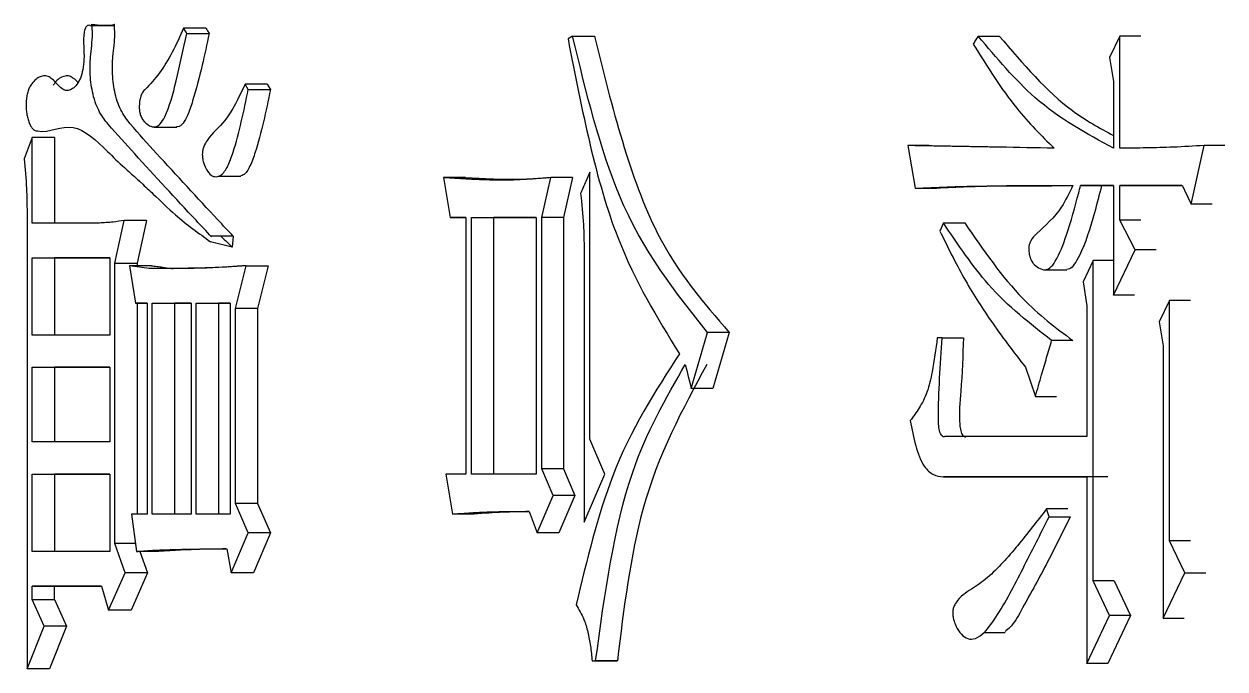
# Model space of a CAD drawing. Header units: millimetres. Extents: x 2063 to 4500, y 825 to 2548.
# Drawn here: x 3144.861 to 3149.724, y 1518.697 to 1521.31 of the extents above; entities that cross this region are included whole.
import ezdxf

# ---------------------------------------------------------------- set-up
doc = ezdxf.new("R2010")
doc.units = ezdxf.units.MM

msp = doc.modelspace()

# ---------------------------------------------------------------- linework, layer by layer
at = {"color": 7, "linetype": 'Continuous', "lineweight": 25}
for p, q in [((3145.1284, 1521.304), (3145.219, 1521.304)), ((3145.5972, 1521.2931), (3145.5071, 1521.2931)), ((3145.5199, 1521.2715), (3145.6099, 1521.2715)), ((3147.0823, 1521.2608), (3147.0637, 1521.25)), ((3147.0823, 1521.2608), (3147.1703, 1521.2608)), ((3148.7242, 1521.2609), (3148.8101, 1521.2609)), ((3149.298, 1521.2608), (3149.257, 1521.1743)), ((3149.298, 1520.8065), (3149.298, 1521.2608)), ((3149.3831, 1521.2608), (3149.298, 1521.2608)), ((3149.257, 1521.1743), (3149.2724, 1521.0769)), ((3145.8457, 1521.066), (3145.756, 1521.066)), ((3145.7689, 1521.0444), (3145.756, 1521.066)), ((3145.8457, 1521.066), (3145.8586, 1521.0444)), ((3149.2724, 1521.0769), (3149.2723, 1520.8066)), ((3144.8934, 1520.8497), (3144.8606, 1520.7631)), ((3144.8933, 1520.5035), (3144.8934, 1520.8497)), ((3144.9842, 1520.8497), (3144.9842, 1520.5035)), ((3145.388, 1520.8923), (3145.4791, 1520.8923)), ((3148.4399, 1520.8173), (3148.4696, 1520.6442)), ((3148.5261, 1520.8173), (3148.4399, 1520.8173)), ((3149.5874, 1520.5793), (3149.6395, 1520.8173)), ((3149.7241, 1520.8173), (3149.6395, 1520.8173)), ((3147.1521, 1519.6274), (3147.1522, 1520.7091)), ((3145.6495, 1520.6929), (3145.7393, 1520.6929)), ((3146.5593, 1520.6874), (3146.5865, 1520.5252)), ((3146.648, 1520.6874), (3146.5593, 1520.6874)), ((3146.648, 1520.6874), (3146.757, 1520.682)), ((3146.9571, 1520.5252), (3146.9941, 1520.6875)), ((3147.0822, 1520.6875), (3146.9941, 1520.6875)), ((3147.0822, 1520.6875), (3147.0453, 1520.5252)), ((3149.1393, 1520.655), (3149.2723, 1520.655)), ((3149.2246, 1520.655), (3149.1393, 1520.655)), ((3149.2723, 1520.655), (3149.2246, 1520.655)), ((3149.2723, 1520.655), (3149.2723, 1520.2115)), ((3149.298, 1520.655), (3149.5511, 1520.655)), ((3149.298, 1520.5144), (3149.298, 1520.655)), ((3149.3831, 1520.655), (3149.298, 1520.655)), ((3149.5511, 1520.655), (3149.3831, 1520.655)), ((3148.4696, 1520.6442), (3148.5558, 1520.6442)), ((3149.6721, 1520.5793), (3149.5874, 1520.5793)), ((3144.8729, 1520.5468), (3144.8729, 1518.697)), ((3145.2285, 1520.3413), (3145.2662, 1520.5143)), ((3145.3566, 1520.5143), (3145.2662, 1520.5143)), ((3145.3566, 1520.5143), (3145.3189, 1520.3413)), ((3146.5865, 1520.5252), (3146.65, 1520.5252)), ((3146.65, 1520.5252), (3146.5865, 1520.5252)), ((3146.65, 1520.5252), (3146.65, 1519.4867)), ((3146.6727, 1519.4867), (3146.6728, 1520.5252)), ((3146.6728, 1520.5252), (3146.934, 1520.5252)), ((3146.6728, 1520.5252), (3146.7613, 1520.5252)), ((3146.934, 1520.5252), (3146.7613, 1520.5252)), ((3146.7613, 1520.5252), (3146.7613, 1519.4867)), ((3146.934, 1520.5252), (3146.934, 1519.4867)), ((3146.9571, 1519.5084), (3146.9571, 1520.5252)), ((3147.0453, 1520.5252), (3146.9571, 1520.5252)), ((3147.0453, 1520.5252), (3147.0453, 1519.5084)), ((3149.3598, 1520.3954), (3149.298, 1520.5144)), ((3149.3831, 1520.5144), (3149.298, 1520.5144)), ((3148.5841, 1520.5036), (3148.5691, 1520.4711)), ((3148.5841, 1520.5036), (3148.6701, 1520.5036)), ((3145.7038, 1520.4062), (3145.616, 1520.4278)), ((3145.7081, 1520.4495), (3145.7038, 1520.4062)), ((3144.8933, 1520.3629), (3145.2076, 1520.3629)), ((3144.8933, 1520.0492), (3144.8933, 1520.3629)), ((3144.8933, 1520.3629), (3144.9842, 1520.3629)), ((3145.2076, 1520.3629), (3144.9842, 1520.3629)), ((3144.9842, 1520.3629), (3144.9842, 1520.0492)), ((3145.2076, 1520.3629), (3145.2076, 1520.0492)), ((3147.1288, 1520.3954), (3147.1288, 1519.292)), ((3149.2723, 1520.2115), (3149.3598, 1520.3954)), ((3149.4448, 1520.3954), (3149.3598, 1520.3954)), ((3145.2285, 1520.3413), (3145.3189, 1520.3413)), ((3145.2285, 1519.2054), (3145.2285, 1520.3413)), ((3145.2872, 1520.3304), (3145.3124, 1520.179)), ((3145.3672, 1520.3196), (3145.2872, 1520.3304)), ((3145.3775, 1520.3304), (3145.2872, 1520.3304)), ((3145.3189, 1520.3413), (3145.3189, 1520.3304)), ((3145.4574, 1520.3196), (3145.3672, 1520.3196)), ((3145.4574, 1520.3196), (3145.4653, 1520.3196)), ((3145.7171, 1520.1574), (3145.7603, 1520.3305)), ((3145.7603, 1520.3305), (3145.85, 1520.3305)), ((3145.85, 1520.3305), (3145.8068, 1520.1574)), ((3149.1903, 1520.3522), (3149.1495, 1520.2656)), ((3149.1903, 1519.0541), (3149.1903, 1520.3522)), ((3149.2723, 1520.3522), (3149.1903, 1520.3522)), ((3148.9971, 1520.314), (3149.0831, 1520.314)), ((3149.1495, 1520.2656), (3149.1648, 1520.1683)), ((3145.3124, 1520.179), (3145.3588, 1520.179)), ((3145.3588, 1520.179), (3145.3124, 1520.179)), ((3145.3189, 1520.179), (3145.3189, 1519.3244)), ((3145.3588, 1520.179), (3145.3587, 1519.3244)), ((3145.3798, 1519.3244), (3145.3799, 1520.179)), ((3145.3799, 1520.179), (3145.5369, 1520.179)), ((3145.3799, 1520.179), (3145.4701, 1520.179)), ((3145.5369, 1520.179), (3145.4701, 1520.179)), ((3145.4701, 1520.179), (3145.4701, 1519.3244)), ((3145.5369, 1520.179), (3145.5369, 1519.3244)), ((3145.5583, 1520.179), (3145.6955, 1520.179)), ((3145.5583, 1519.3244), (3145.5583, 1520.179)), ((3145.5583, 1520.179), (3145.6482, 1520.179)), ((3145.6955, 1520.179), (3145.6482, 1520.179)), ((3145.6482, 1520.179), (3145.6482, 1519.3244)), ((3145.6955, 1520.179), (3145.6955, 1519.3244)), ((3149.3575, 1520.2115), (3149.2723, 1520.2115)), ((3149.4992, 1520.1899), (3149.4578, 1520.1034)), ((3149.584, 1520.1899), (3149.4992, 1520.1899)), ((3145.7171, 1519.3677), (3145.7171, 1520.1574)), ((3145.8068, 1520.1574), (3145.7171, 1520.1574)), ((3145.8068, 1520.1574), (3145.8068, 1519.3677)), ((3149.1648, 1520.1683), (3149.1648, 1519.6382)), ((3149.4578, 1520.1034), (3149.4733, 1520.006)), ((3145.2076, 1520.0492), (3144.8933, 1520.0492)), ((3147.5623, 1519.8329), (3147.629, 1520.0601)), ((3147.7163, 1520.0601), (3147.6497, 1519.8329)), ((3148.5791, 1520.0384), (3148.5592, 1520.0384)), ((3148.5791, 1520.0384), (3148.6651, 1520.0384)), ((3149.1076, 1520.0277), (3149.0221, 1520.0277)), ((3144.8933, 1519.9194), (3145.2076, 1519.9194)), ((3144.8933, 1519.6165), (3144.8933, 1519.9194)), ((3144.8933, 1519.9194), (3144.9842, 1519.9194)), ((3145.2076, 1519.9194), (3144.9842, 1519.9194)), ((3144.9842, 1519.9194), (3144.9842, 1519.6165)), ((3145.2076, 1519.9194), (3145.2076, 1519.6165)), ((3148.9156, 1519.9195), (3148.9561, 1519.8005)), ((3147.6496, 1519.8329), (3147.5623, 1519.8329)), ((3148.9561, 1519.8005), (3149.0417, 1519.8005)), ((3148.6751, 1519.6382), (3148.589, 1519.6382)), ((3149.1648, 1519.6382), (3148.5891, 1519.6382)), ((3145.2076, 1519.6165), (3144.8933, 1519.6165)), ((3147.2129, 1519.4867), (3147.1521, 1519.6274)), ((3147.0034, 1519.4002), (3146.9571, 1519.5084)), ((3147.0453, 1519.5084), (3146.9571, 1519.5084)), ((3147.0453, 1519.5084), (3147.0915, 1519.4002)), ((3144.8933, 1519.4867), (3145.2076, 1519.4867)), ((3144.8933, 1519.173), (3144.8933, 1519.4867)), ((3144.8933, 1519.4867), (3144.9842, 1519.4867)), ((3145.2076, 1519.4867), (3144.9842, 1519.4867)), ((3144.9842, 1519.4867), (3144.9842, 1519.173)), ((3145.2076, 1519.4867), (3145.2076, 1519.173)), ((3146.5683, 1519.4867), (3146.5955, 1519.3245)), ((3146.65, 1519.4867), (3146.5683, 1519.4867)), ((3146.934, 1519.4867), (3146.6727, 1519.4867)), ((3147.1288, 1519.292), (3147.2129, 1519.4867)), ((3148.5841, 1519.4759), (3149.1648, 1519.476)), ((3148.6701, 1519.4759), (3148.5841, 1519.4759)), ((3149.2501, 1519.476), (3148.6701, 1519.4759)), ((3149.1648, 1519.476), (3149.1648, 1518.7187)), ((3146.9386, 1519.2487), (3147.0034, 1519.4002)), ((3147.0915, 1519.4002), (3147.0034, 1519.4002)), ((3147.0915, 1519.4002), (3147.0268, 1519.2487)), ((3145.7689, 1519.2487), (3145.7171, 1519.3677)), ((3145.8068, 1519.3677), (3145.7171, 1519.3677)), ((3145.8068, 1519.3677), (3145.8586, 1519.2487)), ((3149.0872, 1519.3462), (3149.0017, 1519.3462)), ((3145.2956, 1519.3244), (3145.3166, 1519.173)), ((3145.3587, 1519.3244), (3145.2956, 1519.3244)), ((3145.5369, 1519.3244), (3145.3798, 1519.3244)), ((3145.6955, 1519.3244), (3145.5583, 1519.3244)), ((3146.6841, 1519.3245), (3146.5955, 1519.3245)), ((3146.9063, 1519.3353), (3146.9386, 1519.2487)), ((3149.0119, 1519.3138), (3149.0974, 1519.3138)), ((3145.6998, 1519.0865), (3145.7689, 1519.2487)), ((3145.8586, 1519.2487), (3145.7689, 1519.2487)), ((3145.8586, 1519.2487), (3145.7896, 1519.0865)), ((3147.0268, 1519.2487), (3146.9386, 1519.2487)), ((3145.2704, 1519.0865), (3145.2285, 1519.2054)), ((3145.3121, 1519.2054), (3145.2285, 1519.2054)), ((3149.5615, 1519.0865), (3149.4992, 1519.2163)), ((3149.584, 1519.2163), (3149.4992, 1519.2163)), ((3145.2076, 1519.173), (3144.8933, 1519.173)), ((3145.4069, 1519.173), (3145.3166, 1519.173)), ((3145.3303, 1519.173), (3145.3608, 1519.0865)), ((3145.6826, 1519.1838), (3145.6998, 1519.0865)), ((3145.2034, 1518.935), (3145.2704, 1519.0865)), ((3145.3608, 1519.0865), (3145.2704, 1519.0865)), ((3145.3608, 1519.0865), (3145.2939, 1518.935)), ((3145.7896, 1519.0865), (3145.6998, 1519.0865)), ((3149.2569, 1518.9135), (3149.1903, 1519.0541)), ((3149.2756, 1519.0541), (3149.1903, 1519.0541)), ((3149.2756, 1519.0541), (3149.3421, 1518.9135)), ((3149.4733, 1518.9026), (3149.5615, 1519.0865)), ((3149.5615, 1519.0865), (3149.6462, 1519.0865)), ((3144.8933, 1518.9783), (3144.8933, 1519.0324)), ((3144.9842, 1519.0324), (3144.8933, 1519.0324)), ((3144.9842, 1518.9783), (3144.9842, 1519.0324)), ((3145.1742, 1519.0324), (3145.2034, 1518.935)), ((3144.9425, 1518.8701), (3144.8933, 1518.9783)), ((3144.8933, 1518.9783), (3144.9842, 1518.9783)), ((3144.9842, 1518.9783), (3145.0333, 1518.8701)), ((3145.2939, 1518.935), (3145.2034, 1518.935)), ((3149.1648, 1518.7187), (3149.2569, 1518.9135)), ((3149.3421, 1518.9135), (3149.2501, 1518.7187)), ((3149.3421, 1518.9135), (3149.2569, 1518.9135)), ((3144.8729, 1518.697), (3144.9425, 1518.8701)), ((3145.0333, 1518.8701), (3144.9425, 1518.8701)), ((3145.0333, 1518.8701), (3144.9637, 1518.697)), ((3149.4733, 1518.9026), (3149.5582, 1518.9026)), ((3148.7479, 1518.8443), (3148.8343, 1518.8443)), ((3147.1615, 1518.7295), (3147.1755, 1518.7295)), ((3147.1615, 1518.7295), (3147.2494, 1518.7295)), ((3147.2634, 1518.7295), (3147.1755, 1518.7295)), ((3149.2501, 1518.7187), (3149.1648, 1518.7187)), ((3144.9637, 1518.697), (3144.8729, 1518.697))]:
    msp.add_line(p, q, dxfattribs=at)
at = {"color": 7, "linetype": 'Continuous', "lineweight": 25, "flags": 128}
for points in [[(3145.5199, 1521.2715), (3145.5167, 1521.277), (3145.5119, 1521.2851), (3145.5071, 1521.2931)], [(3145.5972, 1521.2931), (3145.6004, 1521.2876), (3145.6037, 1521.2821), (3145.6099, 1521.2715)], [(3145.7689, 1521.0444), (3145.8022, 1521.0444), (3145.8304, 1521.0444), (3145.8586, 1521.0444)], [(3144.9842, 1520.8497), (3144.9615, 1520.8497), (3144.9388, 1520.8497), (3144.9161, 1520.8497), (3144.8934, 1520.8497)], [(3145.7081, 1520.4495), (3145.6677, 1520.4495), (3145.6429, 1520.4495), (3145.6182, 1520.4495)], [(3149.4992, 1519.2163), (3149.4992, 1519.6863), (3149.4992, 1520.1899)], [(3149.4733, 1520.006), (3149.4733, 1519.536), (3149.4733, 1518.9026)], [(3147.5385, 1519.9303), (3147.5444, 1519.9059), (3147.5504, 1519.8816), (3147.5563, 1519.8572), (3147.5623, 1519.8329)], [(3149.0119, 1519.3138), (3149.0068, 1519.33), (3149.0017, 1519.3462)], [(3147.2494, 1518.7295), (3147.2572, 1518.7295), (3147.2634, 1518.7295)]]:
    msp.add_lwpolyline(points, dxfattribs=at)
at = {"color": 7, "linetype": 'Continuous', "lineweight": 25}
for points, knots in [([(3145.1284, 1521.304), (3145.1255, 1521.3046), (3145.1196, 1521.3057), (3145.1126, 1521.2989), (3145.108, 1521.2907), (3145.1043, 1521.2795), (3145.1012, 1521.2552), (3145.1023, 1521.2247), (3145.1033, 1521.1968), (3145.104, 1521.1684), (3145.1016, 1521.1345), (3145.0925, 1521.0973), (3145.0789, 1521.0684), (3145.0623, 1521.0497), (3145.0443, 1521.0398), (3145.0199, 1521.0394), (3144.992, 1521.0691), (3144.9583, 1521.1039), (3144.9211, 1521.0977), (3144.8947, 1521.0751), (3144.8803, 1521.0474), (3144.8744, 1521.03), (3144.8706, 1521.0104), (3144.869, 1520.9893), (3144.8692, 1520.9676), (3144.8714, 1520.9465), (3144.8757, 1520.9267), (3144.8815, 1520.9091), (3144.8885, 1520.8945), (3144.8993, 1520.88), (3144.957, 1520.8636), (3145.0601, 1520.9287), (3145.177, 1520.814), (3145.2595, 1520.7343), (3145.3027, 1520.696), (3145.3256, 1520.6752), (3145.3491, 1520.6536), (3145.3976, 1520.6081), (3145.489, 1520.5184), (3145.5681, 1520.462), (3145.616, 1520.4278)], [0, 0, 0, 0, 0.0074279, 0.0151088, 0.018668, 0.0222618, 0.0303146, 0.0455372, 0.055335, 0.060934, 0.0765041, 0.0919131, 0.1068343, 0.1230066, 0.1386606, 0.1541664, 0.1852101, 0.2165399, 0.2480608, 0.27952, 0.2881035, 0.2959962, 0.3035999, 0.3113608, 0.3192842, 0.3270087, 0.3349183, 0.3433715, 0.3513163, 0.3590478, 0.3751738, 0.500216, 0.6249565, 0.6874438, 0.7294723, 0.7423687, 0.7498533, 0.7933768, 0.8747081, 1, 1, 1, 1]), ([(3145.6199, 1520.4477), (3145.599, 1520.4699), (3145.4944, 1520.5813), (3145.3545, 1520.733), (3145.2248, 1520.8752), (3145.1654, 1520.948), (3145.1386, 1521.0182), (3145.1268, 1521.1), (3145.129, 1521.1842), (3145.1395, 1521.2509), (3145.1368, 1521.2959), (3145.1359, 1521.3095)], [0, 0, 0, 0, 0.102062, 0.510275, 0.689515, 0.750609, 0.812535, 0.866745, 0.912849, 0.973626, 1, 1, 1, 1]), ([(3145.1359, 1521.3095), (3145.1512, 1521.3075), (3145.1779, 1521.304), (3145.2074, 1521.3038), (3145.2222, 1521.3057), (3145.2257, 1521.3075), (3145.2264, 1521.3085), (3145.2265, 1521.3091), (3145.2265, 1521.3094), (3145.2265, 1521.3095)], [0, 0, 0, 0, 0.4936042, 0.8618762, 0.9556623, 0.9820838, 0.9915388, 0.9957956, 1, 1, 1, 1]), ([(3145.219, 1521.304), (3145.2206, 1521.304), (3145.2231, 1521.304), (3145.2257, 1521.304), (3145.2263, 1521.304), (3145.2263, 1521.304), (3145.2263, 1521.304), (3145.2214, 1521.304), (3145.2028, 1521.304), (3145.1821, 1521.304), (3145.1659, 1521.304), (3145.1582, 1521.304)], [0, 0, 0, 0, 0.130494, 0.199379, 0.207103, 0.209603, 0.211282, 0.211887, 0.478621, 0.750544, 1, 1, 1, 1]), ([(3145.7081, 1520.4495), (3145.6872, 1520.4718), (3145.5826, 1520.5833), (3145.4432, 1520.7357), (3145.3136, 1520.8764), (3145.2548, 1520.95), (3145.2286, 1521.0207), (3145.2172, 1521.1024), (3145.2198, 1521.1855), (3145.23, 1521.2515), (3145.2273, 1521.2958), (3145.2265, 1521.3095)], [0, 0, 0, 0, 0.1024351, 0.5121529, 0.6908177, 0.7518366, 0.8136757, 0.8676501, 0.91383, 0.9734792, 1, 1, 1, 1]), ([(3145.5071, 1521.2931), (3145.4921, 1521.2596), (3145.4464, 1521.1582), (3145.3875, 1521.0788), (3145.3414, 1521.035), (3145.3331, 1521.0177), (3145.3284, 1520.9964), (3145.3268, 1520.9745), (3145.3283, 1520.9544), (3145.3329, 1520.9367), (3145.3459, 1520.9135), (3145.3661, 1520.897), (3145.391, 1520.8892), (3145.413, 1520.9028), (3145.4462, 1520.9588), (3145.4804, 1521.0894), (3145.506, 1521.2071), (3145.5199, 1521.2715)], [0, 0, 0, 0, 0.118686, 0.359193, 0.382947, 0.402076, 0.42122, 0.441112, 0.455767, 0.470498, 0.490907, 0.5484, 0.590659, 0.633123, 0.67426, 0.821854, 1, 1, 1, 1]), ([(3145.6099, 1521.2715), (3145.6009, 1521.228), (3145.5813, 1521.1336), (3145.5517, 1521.0235), (3145.5262, 1520.9425), (3145.5054, 1520.906), (3145.489, 1520.8914), (3145.4801, 1520.8934), (3145.4788, 1520.8936)], [0, 0, 0, 0, 0.286852, 0.622404, 0.772133, 0.876755, 0.981673, 1, 1, 1, 1]), ([(3147.0637, 1521.25), (3147.1196, 1520.9623), (3147.2182, 1520.4554), (3147.4252, 1520.1191), (3147.5147, 1519.9736)], [0, 0, 0, 0, 0.567325, 1, 1, 1, 1]), ([(3147.629, 1520.0601), (3147.4984, 1520.2239), (3147.2606, 1520.5222), (3147.1377, 1521.0314), (3147.0823, 1521.2608)], [0, 0, 0, 0, 0.549466, 1, 1, 1, 1]), ([(3147.1703, 1521.2608), (3147.2428, 1520.9704), (3147.3701, 1520.4605), (3147.6121, 1520.1806), (3147.7163, 1520.0601)], [0, 0, 0, 0, 0.5693609, 1, 1, 1, 1]), ([(3148.7242, 1521.2608), (3148.7209, 1521.2554), (3148.7142, 1521.2446), (3148.7075, 1521.2338), (3148.7041, 1521.2284)], [0, 0, 0, 0, 0.5, 1, 1, 1, 1]), ([(3149.2723, 1520.8066), (3149.1638, 1520.865), (3148.969, 1520.9701), (3148.7994, 1521.1716), (3148.7242, 1521.2609)], [0, 0, 0, 0, 0.5569278, 1, 1, 1, 1]), ([(3148.8101, 1521.2609), (3148.9059, 1521.1483), (3149.051, 1520.978), (3149.2163, 1520.8885), (3149.2723, 1520.8581)], [0, 0, 0, 0, 0.660602, 1, 1, 1, 1]), ([(3148.7041, 1521.2284), (3148.7613, 1521.137), (3148.8629, 1520.9746), (3148.9807, 1520.8576), (3149.0323, 1520.8065)], [0, 0, 0, 0, 0.562943, 1, 1, 1, 1]), ([(3145.0797, 1521.0728), (3145.0779, 1521.0746), (3145.0652, 1521.087), (3145.0397, 1521.1059), (3145.0091, 1521.0938), (3144.9884, 1521.0774), (3144.9811, 1521.064), (3144.9788, 1521.0599)], [0, 0, 0, 0, 0.056784, 0.388506, 0.737485, 0.920114, 1, 1, 1, 1]), ([(3145.756, 1521.066), (3145.7301, 1521.011), (3145.6843, 1520.9136), (3145.619, 1520.8669), (3145.5903, 1520.8192), (3145.5842, 1520.7988), (3145.582, 1520.7808), (3145.5841, 1520.7616), (3145.5901, 1520.7402), (3145.601, 1520.7158), (3145.6178, 1520.6949), (3145.6385, 1520.6888), (3145.6628, 1520.6964), (3145.6874, 1520.7325), (3145.7277, 1520.846), (3145.7507, 1520.9565), (3145.7689, 1521.0444)], [0, 0, 0, 0, 0.207454, 0.367231, 0.400729, 0.416588, 0.431291, 0.448091, 0.466661, 0.497247, 0.538505, 0.578637, 0.620092, 0.68235, 0.74713, 1, 1, 1, 1]), ([(3145.8586, 1521.0444), (3145.8404, 1520.956), (3145.8175, 1520.8451), (3145.7772, 1520.7333), (3145.7558, 1520.6987), (3145.7419, 1520.6953), (3145.7384, 1520.6944)], [0, 0, 0, 0, 0.631295, 0.792978, 0.948304, 1, 1, 1, 1]), ([(3149.0323, 1520.8065), (3148.9584, 1520.8079), (3148.88, 1520.8093), (3148.7975, 1520.8108), (3148.7792, 1520.8112), (3148.7609, 1520.8115), (3148.7426, 1520.8118), (3148.7243, 1520.8122), (3148.706, 1520.8125), (3148.6878, 1520.8128), (3148.6696, 1520.8132), (3148.6513, 1520.8135), (3148.6331, 1520.8138), (3148.6149, 1520.8141), (3148.5968, 1520.8145), (3148.5741, 1520.8149), (3148.5559, 1520.8152), (3148.5378, 1520.8155), (3148.5197, 1520.8158), (3148.5038, 1520.8161), (3148.488, 1520.8164), (3148.479, 1520.8166), (3148.4699, 1520.8167), (3148.4615, 1520.8169), (3148.4515, 1520.8171), (3148.4438, 1520.8172), (3148.4399, 1520.8173)], [0, 0, 0, 0, 0.370203, 0.393341, 0.416478, 0.462753, 0.485891, 0.509029, 0.555304, 0.578441, 0.601579, 0.647854, 0.670992, 0.694129, 0.740405, 0.763542, 0.809817, 0.832955, 0.856093, 0.902368, 0.913937, 0.937074, 0.948643, 0.960212, 0.980106, 1, 1, 1, 1]), ([(3149.6395, 1520.8173), (3149.598, 1520.8148), (3149.52, 1520.8101), (3149.4062, 1520.8072), (3149.3341, 1520.8067), (3149.298, 1520.8065)], [0, 0, 0, 0, 0.362921, 0.681445, 1, 1, 1, 1]), ([(3144.8606, 1520.7631), (3144.8647, 1520.7234), (3144.872, 1520.6522), (3144.8726, 1520.5791), (3144.8729, 1520.5468)], [0, 0, 0, 0, 0.558835, 1, 1, 1, 1]), ([(3147.1522, 1520.7091), (3147.1468, 1520.6967), (3147.1379, 1520.6761), (3147.1255, 1520.6473), (3147.1184, 1520.6308), (3147.1148, 1520.6225)], [0, 0, 0, 0, 0.428307, 0.714154, 1, 1, 1, 1]), ([(3146.9941, 1520.6875), (3146.9897, 1520.687), (3146.9832, 1520.6864), (3146.9722, 1520.6855), (3146.9613, 1520.6847), (3146.9503, 1520.6839), (3146.9394, 1520.6831), (3146.9307, 1520.6825), (3146.9219, 1520.6819), (3146.9154, 1520.6814), (3146.9023, 1520.6804), (3146.8565, 1520.6773), (3146.8108, 1520.6768), (3146.7697, 1520.6771), (3146.761, 1520.6772), (3146.7523, 1520.6774), (3146.7437, 1520.6776), (3146.735, 1520.6779), (3146.7264, 1520.6781), (3146.7199, 1520.6784), (3146.7145, 1520.6786), (3146.7091, 1520.6788), (3146.7048, 1520.679), (3146.7004, 1520.6792), (3146.6961, 1520.6793), (3146.6918, 1520.6795), (3146.6864, 1520.6798), (3146.6821, 1520.68), (3146.6778, 1520.6802), (3146.6735, 1520.6804), (3146.6692, 1520.6806), (3146.6638, 1520.6809), (3146.6595, 1520.6812), (3146.6552, 1520.6814), (3146.6509, 1520.6816), (3146.6465, 1520.6819), (3146.6422, 1520.6821), (3146.6379, 1520.6824), (3146.6336, 1520.6826), (3146.6283, 1520.683), (3146.624, 1520.6832), (3146.6186, 1520.6836), (3146.6143, 1520.6838), (3146.61, 1520.6841), (3146.6057, 1520.6844), (3146.6014, 1520.6847), (3146.596, 1520.685), (3146.5917, 1520.6853), (3146.5875, 1520.6856), (3146.5832, 1520.6859), (3146.5789, 1520.6861), (3146.5746, 1520.6864), (3146.5704, 1520.6867), (3146.5653, 1520.687), (3146.5613, 1520.6873), (3146.5593, 1520.6874)], [0, 0, 0, 0, 0.029904, 0.044856, 0.07476, 0.104664, 0.119616, 0.14952, 0.164472, 0.179424, 0.194376, 0.254184, 0.493446, 0.508398, 0.538302, 0.553254, 0.568206, 0.59811, 0.613062, 0.628014, 0.642966, 0.650442, 0.665394, 0.67287, 0.680346, 0.695298, 0.702774, 0.717726, 0.725202, 0.732678, 0.74763, 0.755106, 0.770057, 0.777533, 0.785009, 0.799961, 0.807437, 0.814913, 0.829865, 0.837341, 0.852293, 0.859769, 0.874721, 0.882197, 0.889673, 0.904625, 0.912101, 0.927053, 0.934529, 0.942005, 0.956957, 0.964433, 0.971909, 0.985954, 1, 1, 1, 1]), ([(3146.9129, 1520.6812), (3146.89, 1520.6802), (3146.856, 1520.6786), (3146.791, 1520.6797), (3146.7661, 1520.6804), (3146.7552, 1520.6808), (3146.7562, 1520.6807), (3146.7565, 1520.6807)], [0, 0, 0, 0, 0.522823, 0.776202, 0.909765, 0.965766, 1, 1, 1, 1]), ([(3148.4696, 1520.6442), (3148.5557, 1520.648), (3148.6847, 1520.6537), (3148.8261, 1520.6538), (3148.8861, 1520.6542), (3148.9079, 1520.6543), (3148.9216, 1520.6543), (3148.9325, 1520.6544), (3148.9434, 1520.6544), (3148.9544, 1520.6545), (3148.9653, 1520.6545), (3148.9735, 1520.6545), (3148.9817, 1520.6546), (3148.9927, 1520.6546), (3149.0037, 1520.6547), (3149.0146, 1520.6547), (3149.0229, 1520.6547), (3149.0338, 1520.6548), (3149.0434, 1520.6548), (3149.0517, 1520.6548), (3149.0558, 1520.6548), (3149.0599, 1520.6549), (3149.0654, 1520.6549), (3149.0709, 1520.6549), (3149.0764, 1520.6549), (3149.0806, 1520.6549), (3149.0861, 1520.655), (3149.0916, 1520.655), (3149.0971, 1520.655), (3149.1023, 1520.655), (3149.1062, 1520.655), (3149.1086, 1520.655)], [0, 0, 0, 0, 0.408156, 0.61223, 0.663248, 0.688757, 0.714266, 0.727021, 0.739776, 0.765285, 0.778039, 0.790794, 0.803548, 0.816303, 0.841812, 0.854567, 0.867321, 0.880076, 0.905585, 0.911962, 0.918339, 0.924717, 0.931094, 0.943848, 0.950226, 0.956603, 0.96298, 0.975735, 0.982112, 0.988489, 1, 1, 1, 1]), ([(3149.1085, 1520.6547), (3149.0931, 1520.6547), (3148.992, 1520.6542), (3148.8071, 1520.655), (3148.6396, 1520.6478), (3148.5558, 1520.6442)], [0, 0, 0, 0, 0.082726, 0.541325, 1, 1, 1, 1]), ([(3149.1086, 1520.655), (3149.0937, 1520.6249), (3149.0522, 1520.5408), (3148.988, 1520.4861), (3148.9423, 1520.4417), (3148.9324, 1520.4203), (3148.9296, 1520.4065), (3148.9294, 1520.3903), (3148.9321, 1520.3723), (3148.9382, 1520.3534), (3148.9503, 1520.3342), (3148.9702, 1520.3204), (3148.993, 1520.3106), (3149.0175, 1520.3206), (3149.0501, 1520.3644), (3149.0891, 1520.4703), (3149.1195, 1520.5769), (3149.1368, 1520.6452), (3149.1393, 1520.655)], [0, 0, 0, 0, 0.11687, 0.3258, 0.377744, 0.393029, 0.405901, 0.418726, 0.438143, 0.45802, 0.48112, 0.522189, 0.572441, 0.606763, 0.655286, 0.785224, 0.968955, 1, 1, 1, 1]), ([(3149.2246, 1520.655), (3149.215, 1520.6182), (3149.1893, 1520.5191), (3149.1548, 1520.4058), (3149.1163, 1520.3374), (3149.0982, 1520.3169), (3149.0871, 1520.3158), (3149.083, 1520.3153)], [0, 0, 0, 0, 0.274753, 0.74027, 0.857797, 0.948519, 1, 1, 1, 1]), ([(3149.5511, 1520.655), (3149.5571, 1520.6424), (3149.5693, 1520.6172), (3149.5814, 1520.5919), (3149.5874, 1520.5793)], [0, 0, 0, 0, 0.499999, 1, 1, 1, 1]), ([(3147.1148, 1520.6225), (3147.1194, 1520.5807), (3147.1276, 1520.5059), (3147.1284, 1520.4292), (3147.1288, 1520.3954)], [0, 0, 0, 0, 0.5590432, 1, 1, 1, 1]), ([(3145.2662, 1520.5143), (3145.2514, 1520.5117), (3145.2272, 1520.5075), (3145.1938, 1520.5049), (3145.1752, 1520.504), (3145.1659, 1520.5035)], [0, 0, 0, 0, 0.443386, 0.721661, 1, 1, 1, 1]), ([(3145.1659, 1520.5035), (3145.1202, 1520.5035), (3145.0287, 1520.5035), (3144.9385, 1520.5035), (3144.8933, 1520.5035)], [0, 0, 0, 0, 0.499996, 1, 1, 1, 1]), ([(3148.5691, 1520.4711), (3148.601, 1520.4067), (3148.6648, 1520.2779), (3148.7812, 1520.0944), (3148.8676, 1519.9819), (3148.9156, 1519.9195)], [0, 0, 0, 0, 0.30776, 0.615622, 1, 1, 1, 1]), ([(3149.0221, 1520.0277), (3148.9343, 1520.0955), (3148.7766, 1520.2175), (3148.6433, 1520.4157), (3148.5841, 1520.5036)], [0, 0, 0, 0, 0.556366, 1, 1, 1, 1]), ([(3148.6701, 1520.5036), (3148.746, 1520.3937), (3148.8806, 1520.1985), (3149.0386, 1520.0796), (3149.1076, 1520.0277)], [0, 0, 0, 0, 0.563236, 1, 1, 1, 1]), ([(3145.6574, 1520.4495), (3145.6663, 1520.4412), (3145.6799, 1520.4285), (3145.6948, 1520.4147), (3145.7011, 1520.4088), (3145.703, 1520.407), (3145.7036, 1520.4064), (3145.7038, 1520.4062)], [0, 0, 0, 0, 0.57762, 0.877327, 0.960792, 0.985928, 1, 1, 1, 1]), ([(3145.7603, 1520.3305), (3145.7582, 1520.3303), (3145.755, 1520.3301), (3145.7497, 1520.3297), (3145.7445, 1520.3294), (3145.7382, 1520.3289), (3145.7319, 1520.3285), (3145.7256, 1520.3281), (3145.7193, 1520.3276), (3145.7109, 1520.3271), (3145.7004, 1520.3264), (3145.6878, 1520.3256), (3145.6752, 1520.3248), (3145.6501, 1520.3234), (3145.6209, 1520.3219), (3145.5917, 1520.3209), (3145.5771, 1520.3205), (3145.5667, 1520.3202), (3145.5563, 1520.3199), (3145.5438, 1520.3197), (3145.5314, 1520.3195), (3145.5189, 1520.3194), (3145.5065, 1520.3193), (3145.494, 1520.3192), (3145.4816, 1520.3191), (3145.4692, 1520.3191), (3145.4588, 1520.3191), (3145.4506, 1520.3191), (3145.4444, 1520.3191), (3145.4382, 1520.3192), (3145.432, 1520.3192), (3145.4258, 1520.3192), (3145.4196, 1520.3193), (3145.4134, 1520.3193), (3145.4072, 1520.3193), (3145.4011, 1520.3194), (3145.3949, 1520.3194), (3145.3897, 1520.3195), (3145.3856, 1520.3195), (3145.3825, 1520.3195), (3145.3795, 1520.3195), (3145.3764, 1520.3196), (3145.3738, 1520.3196), (3145.3707, 1520.3196), (3145.3687, 1520.3196), (3145.3672, 1520.3196)], [0, 0, 0, 0, 0.015876, 0.023814, 0.03969, 0.055566, 0.071442, 0.087319, 0.103195, 0.119071, 0.150823, 0.182575, 0.214327, 0.246079, 0.373089, 0.436594, 0.468346, 0.484222, 0.515974, 0.547726, 0.579478, 0.611231, 0.642983, 0.674735, 0.706487, 0.738239, 0.769992, 0.785868, 0.801744, 0.81762, 0.833496, 0.849372, 0.865248, 0.881124, 0.897, 0.912876, 0.928753, 0.944629, 0.952567, 0.960505, 0.968443, 0.976381, 0.984319, 0.988288, 1, 1, 1, 1]), ([(3145.3775, 1520.3304), (3145.3847, 1520.3295), (3145.3992, 1520.3275), (3145.4258, 1520.3239), (3145.4452, 1520.3213), (3145.4574, 1520.3196)], [0, 0, 0, 0, 0.271354, 0.542708, 1, 1, 1, 1]), ([(3145.6492, 1520.3234), (3145.612, 1520.3221), (3145.5561, 1520.3201), (3145.4962, 1520.3196), (3145.4623, 1520.3196), (3145.4612, 1520.3196), (3145.4611, 1520.3196)], [0, 0, 0, 0, 0.5664829, 0.8519745, 0.9816337, 1, 1, 1, 1]), ([(3147.7163, 1520.0601), (3147.709, 1520.0601), (3147.6943, 1520.0601), (3147.6652, 1520.0601), (3147.6435, 1520.0601), (3147.629, 1520.0601)], [0, 0, 0, 0, 0.252356, 0.504904, 1, 1, 1, 1]), ([(3148.5592, 1520.0384), (3148.5529, 1519.9922), (3148.5426, 1519.9164), (3148.52, 1519.816), (3148.4866, 1519.7529), (3148.462, 1519.7196), (3148.4498, 1519.7031)], [0, 0, 0, 0, 0.3486089, 0.5710474, 0.7872472, 1, 1, 1, 1]), ([(3148.589, 1519.6384), (3148.5874, 1519.6379), (3148.5842, 1519.6371), (3148.5789, 1519.6397), (3148.5738, 1519.6462), (3148.568, 1519.6601), (3148.5638, 1519.6821), (3148.5633, 1519.811), (3148.5715, 1519.9293), (3148.5791, 1520.0384)], [0, 0, 0, 0, 0.022685, 0.043674, 0.07363, 0.104665, 0.167541, 0.232295, 1, 1, 1, 1]), ([(3148.6651, 1520.0384), (3148.6624, 1519.9667), (3148.658, 1519.85), (3148.6456, 1519.7233), (3148.6527, 1519.6657), (3148.6575, 1519.6511), (3148.6623, 1519.6424), (3148.6673, 1519.6382), (3148.6717, 1519.6373), (3148.6739, 1519.638), (3148.6751, 1519.6384)], [0, 0, 0, 0, 0.504472, 0.820051, 0.880672, 0.910958, 0.94026, 0.968978, 0.983953, 1, 1, 1, 1]), ([(3148.9561, 1519.8005), (3148.9646, 1519.8298), (3148.9799, 1519.8824), (3149.0019, 1519.9581), (3149.0154, 1520.0045), (3149.0221, 1520.0277)], [0, 0, 0, 0, 0.387829, 0.693915, 1, 1, 1, 1]), ([(3147.5147, 1519.9735), (3147.4168, 1519.8221), (3147.2391, 1519.5475), (3147.1405, 1519.1397), (3147.0962, 1518.9567)], [0, 0, 0, 0, 0.551247, 1, 1, 1, 1]), ([(3147.1755, 1518.7295), (3147.2124, 1519.0005), (3147.2775, 1519.4773), (3147.4598, 1519.7937), (3147.5385, 1519.9303)], [0, 0, 0, 0, 0.568428, 1, 1, 1, 1]), ([(3147.6259, 1519.9303), (3147.5275, 1519.7495), (3147.3484, 1519.4208), (3147.2898, 1518.9441), (3147.2634, 1518.7295)], [0, 0, 0, 0, 0.5499053, 1, 1, 1, 1]), ([(3148.4498, 1519.7031), (3148.4563, 1519.6686), (3148.469, 1519.6007), (3148.5001, 1519.5177), (3148.5431, 1519.48), (3148.5705, 1519.4773), (3148.5841, 1519.4759)], [0, 0, 0, 0, 0.291823, 0.574939, 0.78881, 1, 1, 1, 1]), ([(3149.0017, 1519.3462), (3148.963, 1519.2959), (3148.8855, 1519.1952), (3148.7842, 1519.0805), (3148.6977, 1519.0184), (3148.648, 1518.9904), (3148.6263, 1518.951), (3148.6221, 1518.936), (3148.6211, 1518.9202), (3148.6237, 1518.9002), (3148.6327, 1518.8722), (3148.6504, 1518.8424), (3148.6757, 1518.8194), (3148.7078, 1518.8156), (3148.7507, 1518.8399), (3148.8199, 1518.9374), (3148.9066, 1519.104), (3148.9767, 1519.2437), (3149.0119, 1519.3138)], [0, 0, 0, 0, 0.14589, 0.291848, 0.364926, 0.43814, 0.449708, 0.457487, 0.465325, 0.474776, 0.490324, 0.518026, 0.54742, 0.577063, 0.617255, 0.685721, 0.842506, 1, 1, 1, 1]), ([(3146.5955, 1519.3245), (3146.6018, 1519.3249), (3146.6113, 1519.3256), (3146.6239, 1519.3265), (3146.6333, 1519.3271), (3146.6428, 1519.3278), (3146.6523, 1519.3284), (3146.6617, 1519.329), (3146.6696, 1519.3295), (3146.676, 1519.3299), (3146.6807, 1519.3302), (3146.6854, 1519.3305), (3146.6902, 1519.3307), (3146.6949, 1519.331), (3146.6997, 1519.3313), (3146.7044, 1519.3315), (3146.7092, 1519.3317), (3146.7139, 1519.332), (3146.7187, 1519.3322), (3146.7235, 1519.3324), (3146.7282, 1519.3326), (3146.733, 1519.3328), (3146.7377, 1519.333), (3146.7425, 1519.3331), (3146.7472, 1519.3333), (3146.752, 1519.3335), (3146.7568, 1519.3336), (3146.7615, 1519.3337), (3146.7663, 1519.3339), (3146.7711, 1519.334), (3146.7758, 1519.3341), (3146.7806, 1519.3342), (3146.7854, 1519.3343), (3146.7902, 1519.3344), (3146.7949, 1519.3345), (3146.7997, 1519.3346), (3146.8045, 1519.3346), (3146.8093, 1519.3347), (3146.814, 1519.3348), (3146.8188, 1519.3348), (3146.8236, 1519.3349), (3146.83, 1519.3349), (3146.8363, 1519.335), (3146.8427, 1519.335), (3146.8475, 1519.3351), (3146.8523, 1519.3351), (3146.8571, 1519.3351), (3146.8619, 1519.3352), (3146.8667, 1519.3352), (3146.8715, 1519.3352), (3146.8763, 1519.3352), (3146.8811, 1519.3352), (3146.8851, 1519.3352), (3146.8883, 1519.3352), (3146.8907, 1519.3353), (3146.8931, 1519.3353), (3146.8955, 1519.3353), (3146.8979, 1519.3353), (3146.9003, 1519.3353), (3146.9031, 1519.3353), (3146.9051, 1519.3353), (3146.9063, 1519.3353)], [0, 0, 0, 0, 0.061285, 0.091928, 0.12257, 0.153213, 0.183855, 0.214498, 0.24514, 0.260462, 0.275783, 0.291104, 0.306426, 0.321747, 0.337068, 0.352389, 0.367711, 0.383032, 0.398353, 0.413674, 0.428996, 0.444317, 0.459638, 0.47496, 0.490281, 0.505602, 0.520923, 0.536245, 0.551566, 0.566887, 0.582209, 0.59753, 0.612851, 0.628172, 0.643494, 0.658815, 0.674136, 0.689457, 0.704779, 0.7201, 0.735421, 0.750743, 0.781385, 0.796706, 0.812028, 0.827349, 0.84267, 0.857991, 0.873313, 0.888634, 0.903955, 0.919277, 0.934598, 0.942258, 0.949919, 0.95758, 0.96524, 0.972901, 0.980562, 0.988222, 1, 1, 1, 1]), ([(3146.9066, 1519.3346), (3146.8712, 1519.334), (3146.7967, 1519.3328), (3146.7229, 1519.3273), (3146.6841, 1519.3245)], [0, 0, 0, 0, 0.474595, 1, 1, 1, 1]), ([(3149.0974, 1519.3138), (3149.0651, 1519.2483), (3149.0004, 1519.1172), (3148.9188, 1518.9706), (3148.8646, 1518.8722), (3148.8401, 1518.8539), (3148.8333, 1518.8488)], [0, 0, 0, 0, 0.3897755, 0.7796017, 0.9393177, 1, 1, 1, 1]), ([(3145.3166, 1519.173), (3145.3186, 1519.1731), (3145.3244, 1519.1736), (3145.3342, 1519.1743), (3145.3459, 1519.1752), (3145.3557, 1519.1759), (3145.3636, 1519.1765), (3145.3694, 1519.1769), (3145.3753, 1519.1772), (3145.3812, 1519.1776), (3145.3871, 1519.1779), (3145.393, 1519.1782), (3145.3989, 1519.1785), (3145.4107, 1519.179), (3145.452, 1519.1807), (3145.4994, 1519.1821), (3145.541, 1519.1827), (3145.5529, 1519.1828), (3145.5588, 1519.1829), (3145.5648, 1519.183), (3145.5707, 1519.183), (3145.5767, 1519.1831), (3145.5827, 1519.1832), (3145.5886, 1519.1832), (3145.5946, 1519.1833), (3145.6005, 1519.1833), (3145.6065, 1519.1834), (3145.6125, 1519.1834), (3145.6185, 1519.1834), (3145.6244, 1519.1835), (3145.6294, 1519.1835), (3145.6334, 1519.1835), (3145.6364, 1519.1836), (3145.6394, 1519.1836), (3145.6424, 1519.1836), (3145.6454, 1519.1836), (3145.6484, 1519.1836), (3145.6514, 1519.1836), (3145.6544, 1519.1837), (3145.6573, 1519.1837), (3145.6603, 1519.1837), (3145.6633, 1519.1837), (3145.6663, 1519.1837), (3145.6693, 1519.1838), (3145.6723, 1519.1838), (3145.6753, 1519.1838), (3145.6787, 1519.1838), (3145.6812, 1519.1838), (3145.6826, 1519.1838)], [0, 0, 0, 0, 0.016204, 0.048613, 0.081022, 0.11343, 0.129634, 0.145839, 0.162043, 0.178247, 0.194452, 0.210656, 0.22686, 0.243065, 0.307882, 0.567153, 0.631971, 0.648175, 0.664379, 0.680583, 0.696788, 0.712992, 0.729196, 0.745401, 0.761605, 0.777809, 0.794014, 0.810218, 0.826422, 0.842626, 0.858831, 0.866933, 0.875035, 0.883137, 0.891239, 0.899342, 0.907444, 0.915546, 0.923648, 0.93175, 0.939852, 0.947954, 0.956057, 0.964159, 0.972261, 0.980363, 0.988465, 1, 1, 1, 1]), ([(3145.6783, 1519.1832), (3145.6778, 1519.1832), (3145.6453, 1519.183), (3145.5545, 1519.1821), (3145.465, 1519.1766), (3145.4069, 1519.173)], [0, 0, 0, 0, 0.005708, 0.354347, 1, 1, 1, 1]), ([(3144.8933, 1519.0324), (3144.9344, 1519.0324), (3145.0274, 1519.0324), (3145.1216, 1519.0324), (3145.1742, 1519.0324)], [0, 0, 0, 0, 0.44202, 1, 1, 1, 1]), ([(3145.1742, 1519.0324), (3145.1628, 1519.0324), (3145.0989, 1519.0324), (3145.0359, 1519.0324), (3144.9842, 1519.0324)], [0, 0, 0, 0, 0.178373, 1, 1, 1, 1]), ([(3147.0962, 1518.9567), (3147.1077, 1518.9383), (3147.1268, 1518.9076), (3147.1446, 1518.8467), (3147.1553, 1518.7898), (3147.1594, 1518.7497), (3147.1615, 1518.7295)], [0, 0, 0, 0, 0.329917, 0.550134, 0.774051, 1, 1, 1, 1])]:
    msp.add_open_spline(points, degree=3, knots=knots, dxfattribs=at)

doc.saveas('drawing.dxf')
